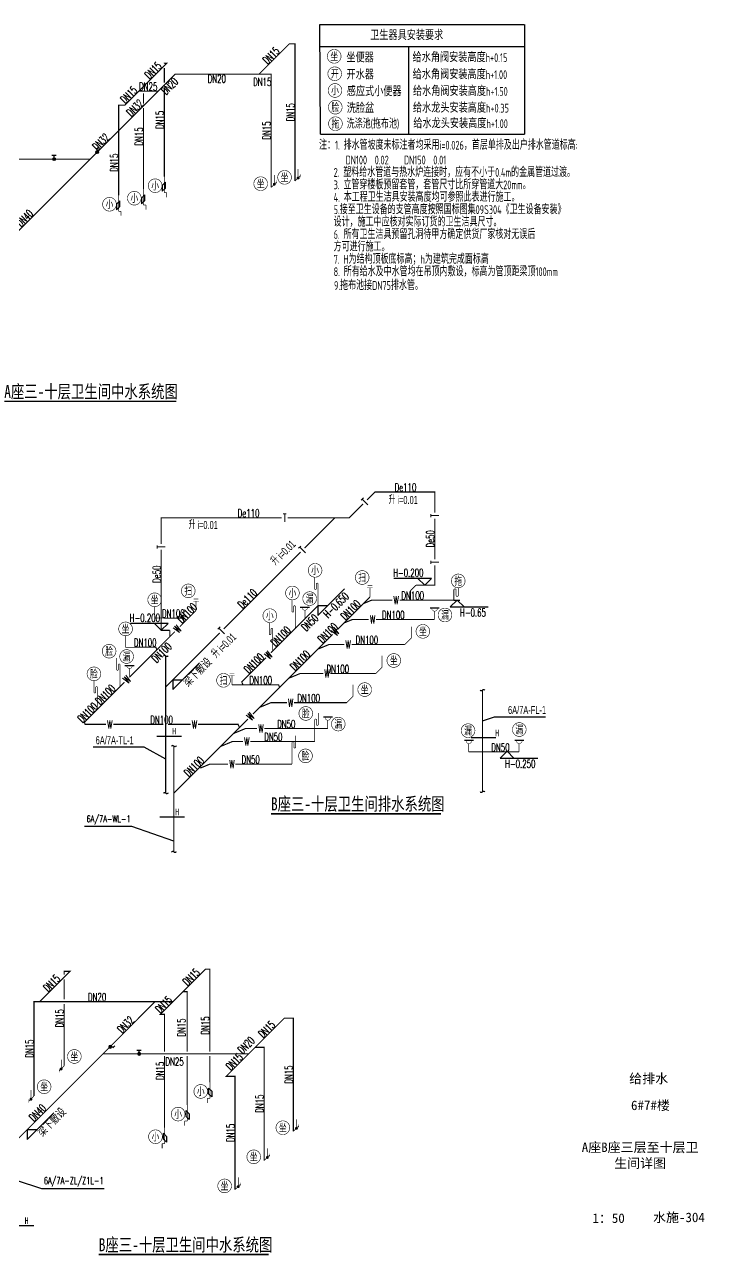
# Model space of a CAD drawing. Extents: x 31688 to 157843, y 203 to 96712.
# Drawn here: x 124845 to 139707, y 477 to 27379 of the extents above; entities that cross this region are included whole.
import ezdxf
from ezdxf.enums import TextEntityAlignment as Align

# ---------------------------------------------------------------- set-up
doc = ezdxf.new("R2010")
doc.units = 0
doc.header["$LTSCALE"] = 1000
doc.header["$MEASUREMENT"] = 0
doc.linetypes.add('109-34 轴网$0$L1$0$$AUDIT_BAD_LTYPE1', pattern=[0])
doc.linetypes.add('A-电梯2623$0$$AUDIT_BAD_LTYPE2', pattern=[0])
for name, color, linetype in [('00-图签签名_10', 10, 'Continuous'), ('A-E_栏杆', 232, 'Continuous'), ('DIM_SYMB', 3, 'Continuous'), ('DIM_中水', 3, 'Continuous'), ('DIM_通气', 3, 'Continuous'), ('EQUIP_地漏', 7, 'Continuous'), ('EQUIP_废水', 7, 'Continuous'), ('EQUIP_污水', 7, 'Continuous'), ('EQUIP_给水', 7, 'Continuous'), ('EQUIP_通气', 7, 'Continuous'), ('P-标注', 7, 'Continuous'), ('PIPE-中水', 122, 'Continuous'), ('PIPE-废水', 31, 'Continuous'), ('PIPE-污水', 2, 'Continuous'), ('PIPE-通气', 30, 'Continuous'), ('TEXT_中水', 7, 'Continuous'), ('TEXT_废水', 7, 'Continuous'), ('TEXT_污水', 7, 'Continuous'), ('TEXT_通气', 7, 'Continuous'), ('TWT_ELEV', 3, 'Continuous'), ('TWT_IDEN', 3, 'Continuous'), ('TWT_LEAD', 3, 'Continuous'), ('TWT_SYMB', 3, 'Continuous'), ('TWT_TEXT', 7, 'Continuous'), ('VALVE_中水', 7, 'Continuous')]:
    doc.layers.add(name, color=color, linetype=linetype)
doc.styles.add('_TCH_DIM', font='ros.shx', dxfattribs={"width": 0.8, "bigfont": 'jd.shx'})
doc.styles.add('_TWT_DIM_ELE', font='SIMPLEX', dxfattribs={"width": 0.8, "height": 3.5, "bigfont": 'HZTXT'})
doc.styles.add('_TWT_PIPEDN', font='SIMPLEX', dxfattribs={"width": 0.8, "height": 3.5, "bigfont": 'HZTXT'})
doc.styles.add('_TWT_PIPETEXT', font='SIMPLEX', dxfattribs={"width": 0.8, "height": 3.5, "bigfont": 'HZTXT'})
doc.styles.add('_TWT_SANITARY', font='', dxfattribs={"width": 0.8, "height": 3.5})
doc.styles.add('_TWT_SERIAL', font='COMPLEX', dxfattribs={"width": 0.8, "height": 3.5, "bigfont": 'HZTXT'})
doc.styles.add('HZ', font='txt', dxfattribs={"bigfont": 'hztxt'})
doc.styles.get("Standard").update_dxf_attribs({"font": 'STXIHEI.TTF', "width": 0.75})
doc.styles.add('TBHZ', font='ros1.shx', dxfattribs={"width": 0.9, "bigfont": 'jd.shx'})
doc.styles.add('华文细黑', font='STXIHEI.TTF', dxfattribs={"height": 10})
doc.styles.get('_TWT_SANITARY').set_extended_font_data('SimSun')

# ---------------------------------------------------------------- blocks, each defined once
blk = doc.blocks.new('$VALVE$00000499')
for p, q in [((35, 35), (98, 98)), ((48, 98), (147, 98))]:
    blk.add_line(p, q)
at = {"const_width": 49.6}
blk.add_lwpolyline([(25, 0, 1), (-25, 0, 1)], format="xyb", close=True, dxfattribs=at)
blk.add_circle((0, 0), 50)
for p in [(-50, 0), (50, 0)]:
    blk.add_point(p)
blk = doc.blocks.new('$VALVE$00000497')
for p, q in [((78, 138), (-78, 138)), ((0, 50), (0, 138))]:
    blk.add_line(p, q)
at = {"const_width": 49.6}
blk.add_lwpolyline([(25, 0, 1), (-25, 0, 1)], format="xyb", close=True, dxfattribs=at)
blk.add_circle((0, 0), 50)
blk = doc.blocks.new('$ATTACHMENT$00000127')
for points, const_width in [([(137, 136), (137, 536)], 30), ([(0, 0), (241, 241)], 30), ([(241, 306), (241, 163)], 15)]:
    blk.add_lwpolyline(points, dxfattribs=dict(const_width=const_width))
at = {"const_width": 62.5}
blk.add_lwpolyline([(169, 136, -1), (106, 136, -1)], format="xyb", close=True, dxfattribs=at)
blk = doc.blocks.new('$ATTACHMENT$00000236')
at = {"const_width": 30}
for points in [[(0, 0), (0, -698)], [(106, -698), (0, -698)], [(106, -698), (106, -898)]]:
    blk.add_lwpolyline(points, dxfattribs=at)
blk.add_lwpolyline([(-88, -638), (53, -497), (53, -247), (-88, -388)], close=True)
blk = doc.blocks.new('$ATTACHMENT$00000126')
for points, const_width in [([(0, 0), (-223, -223)], 30), ([(-133, -136), (-133, 264)], 30), ([(-223, -288), (-223, -146)], 15)]:
    blk.add_lwpolyline(points, dxfattribs=dict(const_width=const_width))
at = {"const_width": 62.5}
blk.add_lwpolyline([(-102, -136, -1), (-165, -136, -1)], format="xyb", close=True, dxfattribs=at)
blk = doc.blocks.new('$TWTSYS$00000086')
at = {"const_width": 30}
blk.add_lwpolyline([(0, 0), (0, 946, 1), (-75, 946), (-75, 746, -1), (-150, 746), (-150, 1244)], format="xyb", dxfattribs=at)
blk = doc.blocks.new('$TWTSYS$00000426')
for points, const_width in [([(-125, 407), (125, 407)], 20), ([(-100, 500), (100, 500)], 20), ([(0, 407), (0, 0)], 30)]:
    blk.add_lwpolyline(points, dxfattribs=dict(const_width=const_width))
at = {"style": 'HZ', "width": 0.7, "flags": 1}
for tag in ['UNIT', 'SPEC', 'WHAT']:
    blk.add_attdef(tag, (0, 0), '', height=0.001, dxfattribs=at)
blk = doc.blocks.new('$ATTACHMENT$00000065')
at = {"const_width": 30}
blk.add_lwpolyline([(0, 0), (-400, 0), (-400, 500)], dxfattribs=at)
blk = doc.blocks.new('$TWTSYS$00000079')
blk.add_line((-212, 500), (188, 500))
at = {"const_width": 20}
blk.add_lwpolyline([(-134, 500, 1.067664), (116, 500)], format="xyb", dxfattribs=at)
at = {"const_width": 30}
blk.add_lwpolyline([(0, 367), (0, 0)], dxfattribs=at)
at = {"style": 'HZ', "width": 0.7, "flags": 1}
for tag in ['UNIT', 'WHAT', 'SPEC']:
    blk.add_attdef(tag, (0, 0), '', height=0.001, dxfattribs=at)
blk = doc.blocks.new('$ATTACHMENT$00000055')
at = {"const_width": 30}
blk.add_lwpolyline([(0, 0), (0, 456, 0.75), (-100, 456), (-100, 202, -0.75), (-200, 202), (-200, 540)], format="xyb", dxfattribs=at)
blk = doc.blocks.new('$ATTACHMENT$00000064')
at = {"const_width": 30}
blk.add_lwpolyline([(0, 0), (283, 283), (283, 783)], dxfattribs=at)
blk = doc.blocks.new('$ATTACHMENT$00000054')
at = {"const_width": 30}
blk.add_lwpolyline([(0, 0), (0, 944, -1), (75, 944), (75, 744, 1), (150, 744), (150, 1244)], format="xyb", dxfattribs=at)
blk = doc.blocks.new('$TwtSys$00000132')
at = {"elevation": 0}
blk.add_lwpolyline([(7, -101, -0.575183), (0, 0, 0.604745), (-11, 101, 16.924828)], format="xyb", dxfattribs=at)

msp = doc.modelspace()

# ---------------------------------------------------------------- hatches: boundary and pattern name
at = {"layer": 'PIPE-中水', "linetype": 'Continuous'}
for points in [[(130632.5, 26958.6), (130623.7, 26967.4), (130627.3, 26971.1)], [(130632.5, 26958.6), (130632.5, 26971.1), (130627.3, 26971.1)], [(130757, 26958.6), (130769.5, 26958.6), (130769.5, 26971.1)], [(130757, 26958.6), (130757, 26971.1), (130769.5, 26971.1)], [(127898.6, 26531.5), (127886.1, 26531.5), (127886.1, 26544)], [(127898.6, 26531.5), (127898.6, 26544), (127886.1, 26544)], [(127949, 26531.5), (127949, 26544), (127979.2, 26544)], [(127949, 26531.5), (127957.8, 26522.7), (127979.2, 26544)], [(128137.3, 26296.9), (128128.4, 26305.7), (128132.1, 26309.4)], [(128137.3, 26296.9), (128137.3, 26309.4), (128132.1, 26309.4)], [(130234.4, 26296.9), (130234.4, 26309.4), (130246.9, 26309.4)], [(130234.4, 26296.9), (130246.9, 26296.9), (130246.9, 26309.4)], [(127443.4, 26076.2), (127430.9, 26076.2), (127430.9, 26088.7)], [(127443.4, 26076.2), (127443.4, 26088.7), (127430.9, 26088.7)], [(126900.1, 25617.9), (126900.1, 25630.4), (126887.6, 25630.4)], [(126900.1, 25617.9), (126887.6, 25617.9), (126887.6, 25630.4)], [(127035.4, 25617.9), (127044.2, 25609.1), (127040.6, 25605.4)], [(127035.4, 25617.9), (127035.4, 25605.4), (127040.6, 25605.4)], [(128803.9, 6734.6), (128795, 6743.4), (128798.7, 6747.1)], [(128803.9, 6734.6), (128803.9, 6747.1), (128798.7, 6747.1)], [(128895.2, 6734.6), (128895.2, 6747.1), (128907.7, 6747.1)], [(128895.2, 6734.6), (128907.7, 6734.6), (128907.7, 6747.1)], [(125711.1, 6684.8), (125711.1, 6697.3), (125698.6, 6697.3)], [(125711.1, 6684.8), (125698.6, 6684.8), (125698.6, 6697.3)], [(125835.7, 6684.8), (125835.7, 6697.3), (125865.8, 6697.3)], [(125835.7, 6684.8), (125844.5, 6676), (125865.8, 6697.3)], [(128400.2, 6239.6), (128400.2, 6252.1), (128412.7, 6252.1)], [(128400.2, 6239.6), (128412.7, 6239.6), (128412.7, 6252.1)], [(125049.5, 6023.2), (125049.5, 6035.7), (125037, 6035.7)], [(125049.5, 6023.2), (125037, 6023.2), (125037, 6035.7)], [(127813.9, 5744.7), (127805.1, 5753.5), (127783.8, 5732.2)], [(127813.9, 5744.7), (127813.9, 5732.2), (127783.8, 5732.2)], [(127905.3, 5744.7), (127905.3, 5757.2), (127917.8, 5757.2)], [(127905.3, 5744.7), (127917.8, 5744.7), (127917.8, 5757.2)], [(130523.5, 5661.9), (130514.7, 5670.8), (130518.3, 5674.4)], [(130523.5, 5661.9), (130523.5, 5674.4), (130518.3, 5674.4)], [(130718.8, 5661.9), (130718.8, 5674.4), (130731.3, 5674.4)], [(130718.8, 5661.9), (130731.3, 5661.9), (130731.3, 5674.4)], [(130082.4, 5025.5), (130082.4, 5038), (130094.9, 5038)], [(130082.4, 5025.5), (130094.9, 5025.5), (130094.9, 5038)], [(129250.7, 4389.1), (129241.9, 4398), (129220.5, 4376.6)], [(129250.7, 4389.1), (129250.7, 4376.6), (129220.5, 4376.6)], [(129446, 4389.1), (129446, 4401.6), (129458.5, 4401.6)], [(129446, 4389.1), (129458.5, 4389.1), (129458.5, 4401.6)]]:
    msp.add_hatch(color=256, dxfattribs=at).paths.add_polyline_path(points)
at = {"layer": 'PIPE-污水', "linetype": 'Continuous'}
for points in [[(132434, 14799.2), (132429.2, 14810.7), (132431.5, 14811.7)], [(132434, 14799.2), (132434, 14811.7), (132431.5, 14811.7)], [(128306.5, 14406.7), (128306.5, 14419.2), (128314.8, 14419.2)], [(128306.5, 14406.7), (128318, 14411.5), (128314.8, 14419.2)], [(132009.7, 14374.9), (132004.9, 14386.4), (132007.2, 14387.4)], [(132009.7, 14374.9), (132009.7, 14387.4), (132007.2, 14387.4)], [(127712.8, 13770.6), (127712.8, 13783.1), (127721.1, 13783.1)], [(127712.8, 13770.6), (127724.3, 13775.3), (127721.1, 13783.1)], [(131503.2, 13830.4), (131498.4, 13842), (131500.7, 13842.9)], [(131503.2, 13830.4), (131503.2, 13842.9), (131500.7, 13842.9)], [(130866.8, 13194), (130862, 13205.6), (130864.3, 13206.5)], [(130866.8, 13194), (130866.8, 13206.5), (130864.3, 13206.5)], [(129592.3, 13012.1), (129583.4, 13020.9), (129577.5, 13015)], [(129592.3, 13012.1), (129580.7, 13007.3), (129577.5, 13015)], [(130397.9, 12946.7), (130409.5, 12951.5), (130406.3, 12959.2)], [(130397.9, 12946.7), (130397.9, 12959.2), (130406.3, 12959.2)], [(130230.4, 12557.6), (130225.6, 12569.2), (130227.9, 12570.1)], [(130230.4, 12557.6), (130230.4, 12570.1), (130227.9, 12570.1)], [(126150, 12130.3), (126141.2, 12139.2), (126135.3, 12133.2)], [(126150, 12130.3), (126138.5, 12125.5), (126135.3, 12133.2)], [(126169.6, 12083), (126158.1, 12078.2), (126161.3, 12070.5)], [(126169.6, 12083), (126169.6, 12070.5), (126161.3, 12070.5)], [(129513.1, 12083), (129513.1, 12095.5), (129521.5, 12095.5)], [(129513.1, 12083), (129524.7, 12087.8), (129521.5, 12095.5)], [(129671.7, 11991.5), (129666.9, 12003.1), (129669.2, 12004)], [(129671.7, 11991.5), (129671.7, 12004), (129669.2, 12004)], [(129388.9, 11708.7), (129384.1, 11720.2), (129386.4, 11721.2)], [(129388.9, 11708.7), (129388.9, 11721.2), (129386.4, 11721.2)], [(128893.8, 11214), (128889, 11225.6), (128891.3, 11226.5)], [(128893.8, 11214), (128893.8, 11226.5), (128891.3, 11226.5)]]:
    msp.add_hatch(color=256, dxfattribs=at).paths.add_polyline_path(points)
at = {"layer": 'PIPE-通气', "linetype": 'Continuous'}
for points in [[(132507.2, 17164.4), (132498.4, 17173.3), (132502, 17176.9)], [(132507.2, 17164.4), (132507.2, 17176.9), (132502, 17176.9)], [(133814.8, 17164.4), (133827.3, 17164.4), (133827.3, 17176.9)], [(133814.8, 17164.4), (133814.8, 17176.9), (133827.3, 17176.9)], [(127832.3, 16600.2), (127819.8, 16600.2), (127819.8, 16612.7)], [(127832.3, 16600.2), (127832.3, 16612.7), (127819.8, 16612.7)], [(131943, 16600.2), (131943, 16587.7), (131948.2, 16587.7)], [(131943, 16600.2), (131951.8, 16591.4), (131948.2, 16587.7)], [(133814.8, 15124.7), (133827.3, 15124.7), (133827.3, 15112.2)], [(127832.3, 14139.2), (127819.8, 14139.2), (127819.8, 14126.7)]]:
    msp.add_hatch(color=256, dxfattribs=at).paths.add_polyline_path(points)
at = {"layer": 'PIPE-通气'}
for points in [[(133814.8, 15124.7), (133814.8, 15112.2), (133827.3, 15112.2)], [(127832.3, 14139.2), (127832.3, 14126.7), (127819.8, 14126.7)]]:
    msp.add_hatch(color=256, dxfattribs=at).paths.add_polyline_path(points)

# ---------------------------------------------------------------- linework, layer by layer
at = {"layer": 'A-E_栏杆', "linetype": '109-34 轴网$0$L1$0$$AUDIT_BAD_LTYPE1'}
for p, q in [((134229.2, 14799.2), (134360, 14799.2)), ((127736.4, 11826.9), (128123, 11826.9)), ((128123, 11826.9), (128274.7, 11826.9)), ((134763.3, 11788.8), (134611.7, 11788.8)), ((135149.9, 11788.8), (134763.3, 11788.8)), ((127799.1, 10063.1), (128185.7, 10063.1)), ((128185.7, 10063.1), (128337.4, 10063.1)), ((124509.9, 1129.1), (124896.5, 1129.1)), ((124896.5, 1129.1), (125048.2, 1129.1))]:
    msp.add_line(p, q, dxfattribs=at)
at = {"layer": 'DIM_SYMB', "linetype": '109-34 轴网$0$L1$0$$AUDIT_BAD_LTYPE1', "const_width": 35}
for points in [[(124399.8, 19144.3), (128160.8, 19144.3)], [(130231.8, 10130.3), (133945.3, 10130.3)], [(126466.4, 494.2), (130179.9, 494.2)]]:
    msp.add_lwpolyline(points, dxfattribs=at)
at = {"layer": 'DIM_中水'}
for p, q in [((124658.9, 2119.2), (125216.3, 1940)), ((125216.3, 1940), (126581.3, 1940))]:
    msp.add_line(p, q, dxfattribs=at)
at = {"layer": 'DIM_通气'}
for p, q in [((127188.4, 9849.9), (126154, 9849.9)), ((128107.5, 9534.2), (127188.4, 9849.9))]:
    msp.add_line(p, q, dxfattribs=at)
at = {"layer": 'P-标注'}
for p, q in [((131311.1, 24982.1), (131302.7, 27379)), ((131302.7, 27379), (135769, 27379)), ((135777.5, 27379), (135777.5, 24982.1)), ((131302.7, 26903.7), (135769, 26903.7)), ((133243.4, 24982.1), (133243.4, 26903.7)), ((131311.1, 24982.1), (135777.5, 24982.1))]:
    msp.add_line(p, q, dxfattribs=at)
at = {"layer": 'PIPE-中水', "linetype": 'Continuous', "ltscale": 0.5, "const_width": 25}
for points in [[(129970.9, 26296.9), (130632.5, 26958.6)], [(130632.5, 26958.6), (130757, 26958.6)], [(130757, 23958.6), (130757, 26958.6)], [(127493.7, 26076.2), (127949, 26531.5)], [(127898.6, 26531.1), (127898.6, 26531.5)], [(127949, 26531.5), (127898.6, 26531.5)], [(127898.6, 26108.3), (127898.6, 26431.1)], [(127764.9, 25924.5), (128137.3, 26296.9)], [(129970.9, 26296.9), (128137.3, 26296.9)], [(130234.4, 26296.9), (129970.9, 26296.9)], [(130234.4, 23820.7), (130234.4, 26296.9)], [(126900.1, 25059.8), (127764.9, 25924.5)], [(127342, 25924.5), (127035.4, 25617.9)], [(127342, 25924.5), (127493.7, 26076.2)], [(127764.9, 25924.5), (127342, 25924.5)], [(127443.4, 26075.9), (127443.4, 26076.2)], [(127493.7, 26076.2), (127443.4, 26076.2)], [(127443.4, 25974.5), (127443.4, 25975.9)], [(127443.4, 25653), (127443.4, 25874.5)], [(127898.6, 24055.3), (127898.6, 26008.3)], [(127035.4, 25617.9), (126900.1, 25617.9)], [(126900.1, 25617.9), (126900.1, 25059.8)], [(127443.4, 23782.9), (127443.4, 25553)], [(126452.9, 24612.5), (126900.1, 25059.8)], [(126900.1, 25059.8), (126900.1, 23650.1)], [(126277.3, 24436.9), (126410.4, 24570.1)], [(123037, 24436.9), (126277.3, 24436.9)], [(123567.9, 21727.5), (126277.3, 24436.9)], [(128803.9, 6734.6), (128308.9, 6239.6)], [(128803.9, 6734.6), (128895.2, 6734.6)], [(128895.2, 4933.1), (128895.2, 6734.6)], [(125174, 6023.2), (125835.7, 6684.8)], [(125835.7, 6684.8), (125711.1, 6684.8)], [(125711.1, 6610.3), (125711.1, 6684.8)], [(125711.1, 6073.2), (125711.1, 6510.3)], [(128308.9, 6239.6), (128092.4, 6023.2)], [(128308.9, 6239.6), (128400.2, 6239.6)], [(128400.2, 4933.1), (128400.2, 6239.6)], [(125174, 6023.2), (125049.5, 6023.2)], [(125049.5, 3958.5), (125049.5, 6023.2)], [(127699.3, 6023.2), (125174, 6023.2)], [(125711.1, 4620.2), (125711.1, 5973.2)], [(126734.9, 5058.7), (127699.3, 6023.2)], [(128092.4, 6023.2), (127699.3, 6023.2)], [(128092.4, 6023.2), (127813.9, 5744.7)], [(127813.9, 5744.7), (127905.3, 5744.7)], [(127905.3, 4933.1), (127905.3, 5744.7)], [(129887.1, 5025.5), (130523.5, 5661.9)], [(130523.5, 5661.9), (130718.8, 5661.9)], [(130718.8, 3185.7), (130718.8, 5661.9)], [(123849.9, 2173.8), (126559.3, 4883.1)], [(126559.3, 4883.1), (126692.5, 5016.3)], [(129744.7, 4883.1), (126559.3, 4883.1)], [(127905.3, 3268.5), (127905.3, 4833.1)], [(128400.2, 3763.5), (128400.2, 4833.1)], [(128895.2, 4258.4), (128895.2, 4833.1)], [(129250.7, 4389.1), (129744.7, 4883.1)], [(129744.7, 4883.1), (129887.1, 5025.5)], [(129887.1, 5025.5), (130082.4, 5025.5)], [(130082.4, 2549.3), (130082.4, 5025.5)], [(129250.7, 4389.1), (129446, 4389.1)], [(129446, 1913), (129446, 4389.1)]]:
    msp.add_lwpolyline(points, dxfattribs=at)
at = {"layer": 'PIPE-废水', "linetype": 'Continuous', "ltscale": 0.5, "const_width": 25}
for points in [[(134854.9, 11481.6), (134854.9, 12833.9)], [(134854.9, 11481.6), (134554.9, 11481.6)], [(135655.2, 11481.6), (134854.9, 11481.6)], [(134854.9, 10611.7), (134854.9, 11481.6)]]:
    msp.add_lwpolyline(points, dxfattribs=at)
at = {"layer": 'PIPE-污水', "linetype": 'Continuous', "ltscale": 0.5, "const_width": 25}
for points in [[(132254.7, 14724.9), (132395.4, 14865.6)], [(132434, 14799.2), (132254.7, 14724.9)], [(132886, 14799.2), (132434, 14799.2)], [(134229.2, 14799.2), (133042.6, 14799.2)], [(128341.6, 14321.9), (128592.6, 14572.9)], [(131259.1, 14678.9), (130976.3, 14396.1)], [(131830.4, 14300.6), (132254.7, 14724.9)], [(127888.3, 14406.7), (128306.5, 14406.7)], [(128239.2, 14219.5), (128341.6, 14321.9)], [(128306.5, 14406.7), (128341.6, 14321.9)], [(130976.3, 14396.1), (130764.1, 14184)], [(131690.3, 14160.5), (131830.4, 14300.6)], [(132009.7, 14374.9), (131830.4, 14300.6)], [(132369.9, 14374.9), (132009.7, 14374.9)], [(133805, 14374.9), (132526.6, 14374.9)], [(127143.3, 13123.6), (128128.4, 14108.7)], [(130764.1, 14184), (130269.2, 13689)], [(131259.1, 13729.3), (131579.6, 14049.8)], [(127252.2, 13770.6), (127712.8, 13770.6)], [(127712.8, 13770.6), (127735.5, 13715.7)], [(130622.7, 13092.9), (131259.1, 13729.3)], [(131503.2, 13830.4), (131259.1, 13729.3)], [(131836.4, 13830.4), (131503.2, 13830.4)], [(133155.6, 13830.4), (131993.1, 13830.4)], [(130118.9, 13538.7), (129592.3, 13012.1)], [(130269.2, 13689), (130229.7, 13649.5)], [(130866.8, 13194), (130622.7, 13092.9)], [(131374.4, 13194), (130866.8, 13194)], [(132519.2, 13194), (131531.1, 13194)], [(126435.9, 12416.2), (126931.2, 12911.5)], [(126931.2, 12911.5), (127025.6, 13005.9)], [(127136.3, 13116.6), (127143.3, 13123.6)], [(129376.9, 12946.7), (129619.3, 12946.7)], [(129592.3, 13012.1), (129619.3, 12946.7)], [(129619.3, 12946.7), (130397.9, 12946.7)], [(130397.9, 12946.7), (130421, 12891.1)], [(130421, 12891.1), (130622.7, 13092.9)], [(129986.3, 12456.5), (130421, 12891.1)], [(126150, 12130.3), (126435.9, 12416.2)], [(129838, 12308.2), (129986.3, 12456.5)], [(130230.4, 12557.6), (129986.3, 12456.5)], [(130580.2, 12557.6), (130230.4, 12557.6)], [(131882.8, 12557.6), (130736.8, 12557.6)], [(126150, 12130.3), (126169.6, 12083)], [(129542.3, 12012.5), (129727.3, 12197.4)], [(126169.6, 12083), (126625.6, 12083)], [(126782.2, 12083), (127879.7, 12083)], [(127979.7, 12083), (128476.3, 12083)], [(128633, 12083), (129513.1, 12083)], [(129132.2, 11602.4), (129415, 11885.2)], [(129415, 11885.2), (129542.3, 12012.5)], [(129671.7, 11991.5), (129415, 11885.2)], [(129513.1, 12083), (129542.3, 12012.5)], [(129928.5, 11991.5), (129671.7, 11991.5)], [(131472.1, 11991.5), (130085.2, 11991.5)], [(128107.5, 10577.7), (129132.2, 11602.4)], [(129388.9, 11708.7), (129132.2, 11602.4)], [(129620.5, 11708.7), (129388.9, 11708.7)], [(131189.3, 11708.7), (129777.2, 11708.7)], [(128893.8, 11214), (128684, 11127.1)], [(129295.1, 11214), (128893.8, 11214)], [(130694.2, 11214), (129451.7, 11214)]]:
    msp.add_lwpolyline(points, dxfattribs=at)
at = {"layer": 'PIPE-污水', "ltscale": 0.5, "const_width": 25}
for points in [[(128107.5, 10577.7), (128107.5, 11607.5)], [(128107.5, 9294), (128107.5, 10577.7)]]:
    msp.add_lwpolyline(points, dxfattribs=at)
at = {"layer": 'PIPE-通气', "linetype": 'Continuous', "ltscale": 0.5}
for points, const_width in [([(132507.2, 17164.4), (132332.5, 16989.8)], 25), ([(133814.8, 17164.4), (132507.2, 17164.4)], 25), ([(133814.8, 16707.5), (133814.8, 17164.4)], 25), ([(132244.4, 16901.6), (131943, 16600.2)], 25), ([(127832.3, 16024.2), (127832.3, 16600.2)], 25), ([(130468, 16600.2), (127832.3, 16600.2)], 25), ([(131628.2, 16600.2), (130592.6, 16600.2)], 25), ([(130965.6, 15937.7), (131628.2, 16600.2)], 25), ([(131943, 16600.2), (131628.2, 16600.2)], 25), ([(133814.8, 15688.1), (133814.8, 16582.9)], 25), ([(127832.3, 14139.2), (127832.3, 15899.5)], 25), ([(129198.8, 14170.9), (130877.5, 15849.5)], 25), ([(133814.8, 15124.7), (133814.8, 15563.4)], 25), ([(133282.5, 15006), (133401.1, 15124.7)], 17.5), ([(127929.7, 12901.7), (129110.7, 14082.7)], 25)]:
    msp.add_lwpolyline(points, dxfattribs=dict(at, const_width=const_width))
at = {"layer": 'PIPE-通气', "ltscale": 0.5, "const_width": 25}
for points in [[(133401.1, 15124.7), (133814.8, 15124.7)], [(133282.5, 15006), (133282.5, 14799.2)], [(127832.3, 14139.2), (128017.8, 14139.2)], [(128021.4, 14139.2), (128021.4, 13998.4)]]:
    msp.add_lwpolyline(points, dxfattribs=at)
at = {"layer": 'PIPE-通气', "color": 30, "ltscale": 0.5, "const_width": 25}
for points in [[(127929.7, 12901.7), (127929.7, 13577.7)], [(127929.7, 10577.7), (127929.7, 12901.7)]]:
    msp.add_lwpolyline(points, dxfattribs=at)
at = {"layer": 'TWT_ELEV', "linetype": '109-34 轴网$0$L1$0$$AUDIT_BAD_LTYPE1'}
for p, q in [((133742.7, 15274.7), (132918.1, 15274.7)), ((133592.7, 15124.7), (133442.7, 15274.7)), ((133592.7, 15124.7), (133742.7, 15274.7)), ((131259.1, 14466.8), (131842.2, 15049.9)), ((134302, 14799.2), (134152, 14649.2)), ((134302, 14799.2), (134452, 14649.2)), ((131259.1, 14678.9), (131259.1, 14466.8)), ((131259.1, 14678.9), (131471.2, 14678.9)), ((134152, 14649.2), (134976.7, 14649.2)), ((127982.3, 14289.2), (127157.7, 14289.2)), ((127832.3, 14139.2), (127682.3, 14289.2)), ((127832.3, 14139.2), (127982.3, 14289.2)), ((128086.3, 12847), (128669.4, 13430.1)), ((128086.3, 13059.1), (128086.3, 12847)), ((128086.3, 13059.1), (128298.4, 13059.1)), ((135394.6, 11494.5), (135244.6, 11344.5)), ((135244.6, 11344.5), (136069.3, 11344.5)), ((135394.6, 11494.5), (135544.6, 11344.5)), ((124901.2, 3012.9), (125484.3, 3596)), ((124901.2, 3225), (124901.2, 3012.9)), ((124901.2, 3225), (125113.3, 3225))]:
    msp.add_line(p, q, dxfattribs=at)
at = {"layer": 'TWT_IDEN', "color": 30, "linetype": 'A-电梯2623$0$$AUDIT_BAD_LTYPE2', "const_width": 12.5}
for points in [[(131764.2, 26685.6, 1), (131464.2, 26685.6, 1)], [(131774.9, 26305.6, 1), (131474.9, 26305.6, 1)], [(131781.2, 25939.8, 1), (131481.2, 25939.8, 1)], [(131787.5, 25574, 1), (131487.5, 25574, 1)], [(131790.3, 25213.8, 1), (131490.3, 25213.8, 1)]]:
    msp.add_lwpolyline(points, format="xyb", close=True, dxfattribs=at)
at = {"layer": 'TWT_IDEN', "linetype": '109-34 轴网$0$L1$0$$AUDIT_BAD_LTYPE1', "const_width": 12.5}
for points in [[(127849.1, 23857.2, 1), (127549.1, 23857.2, 1)], [(130156.4, 23902.6, 1), (129856.4, 23902.6, 1)], [(130679, 24040.5, 1), (130379, 24040.5, 1)], [(127393.8, 23584.8, 1), (127093.8, 23584.8, 1)], [(126850.6, 23452, 1), (126550.6, 23452, 1)], [(131345.4, 15450.4, 1), (131045.4, 15450.4, 1)], [(132375.8, 15293.8, 1), (132075.8, 15293.8, 1)], [(134475.3, 15219, 1), (134175.3, 15219, 1)], [(128573, 15001.1, 1), (128273, 15001.1, 1)], [(130850.4, 14955.4, 1), (130550.4, 14955.4, 1)], [(127838.3, 14806.7, 1), (127538.3, 14806.7, 1)], [(131226.9, 14832.8, 1), (130926.9, 14832.8, 1)], [(130355.4, 14460.4, 1), (130055.4, 14460.4, 1)], [(134185.5, 14473.9, 1), (133885.5, 14473.9, 1)], [(127202.2, 14170.6, 1), (126902.2, 14170.6, 1)], [(133703, 14116.6, 1), (133403, 14116.6, 1)], [(126842, 13683.3, 1), (126542, 13683.3, 1)], [(127224.9, 13566.6, 1), (126924.9, 13566.6, 1)], [(133066.6, 13480.2, 1), (132766.6, 13480.2, 1)], [(126510.9, 13188.1, 1), (126210.9, 13188.1, 1)], [(129344.1, 13046.2, 1), (129044.1, 13046.2, 1)], [(132430.2, 12843.8, 1), (132130.2, 12843.8, 1)], [(131142.1, 12322.2, 1), (130842.1, 12322.2, 1)], [(131852.6, 12090.5, 1), (131552.6, 12090.5, 1)], [(135810.5, 11970.9, 1), (135510.5, 11970.9, 1)], [(134689.9, 11946.7, 1), (134389.9, 11946.7, 1)], [(131135.9, 11394.8, 1), (130835.9, 11394.8, 1)], [(126082.7, 4824.7, 1), (125782.7, 4824.7, 1)], [(125421.1, 4163.1, 1), (125121.1, 4163.1, 1)], [(128845.7, 4060.3, 1), (128545.7, 4060.3, 1)], [(128350.7, 3565.3, 1), (128050.7, 3565.3, 1)], [(130640.7, 3267.7, 1), (130340.7, 3267.7, 1)], [(127855.7, 3070.4, 1), (127555.7, 3070.4, 1)], [(130004.3, 2631.3, 1), (129704.3, 2631.3, 1)], [(129367.9, 1994.9, 1), (129067.9, 1994.9, 1)]]:
    msp.add_lwpolyline(points, format="xyb", close=True, dxfattribs=at)
at = {"layer": 'TWT_LEAD', "linetype": '109-34 轴网$0$L1$0$$AUDIT_BAD_LTYPE1'}
for p, q in [((134854.9, 12157.7), (135119.2, 12251.3)), ((135119.2, 12251.3), (136234.6, 12251.3)), ((127461.4, 11589), (126345.9, 11589)), ((127929.7, 11321.1), (127461.4, 11589))]:
    msp.add_line(p, q, dxfattribs=at)
at = {"layer": 'TWT_SYMB', "linetype": '109-34 轴网$0$L1$0$$AUDIT_BAD_LTYPE1'}
for points in [[(133591.1, 16865.9, 0, 0, 0), (132745.7, 16865.9, 40, 0, 0), (132595.7, 16865.9, 0, 0, 0)], [(128394.7, 16318.9, 0, 0, 0), (129047, 16318.9, 0, 0, 0), (128310.6, 16318.9, 0, 0, 0), (129107.4, 16318.9, 40, 0, 0), (129257.4, 16318.9, 0, 0, 0)], [(130794.8, 15960.3, 0, 0, 0), (130333.6, 15499.1, 0, 0, 0), (130854.4, 16019.8, 0, 0, 0), (130290.9, 15456.4, 40, 0, 0), (130184.8, 15350.3, 0, 0, 0)], [(129498.4, 13933.6, 0, 0, 0), (129037.2, 13472.4, 0, 0, 0), (129557.9, 13993.1, 0, 0, 0), (128994.4, 13429.6, 40, 0, 0), (128888.4, 13323.6, 0, 0, 0)]]:
    msp.add_lwpolyline(points, format="xyseb", dxfattribs=at)

# ---------------------------------------------------------------- block references
at = {"layer": 'EQUIP_地漏', "linetype": '109-34 轴网$0$L1$0$$AUDIT_BAD_LTYPE1', "xscale": 0.5, "yscale": 0.5, "zscale": 0.5}
for p in [(130976.3, 14396.1), (127143.3, 13123.6)]:
    msp.add_blockref('$TWTSYS$00000079', p, dxfattribs=at)
at = {"layer": 'EQUIP_地漏', "linetype": '109-34 轴网$0$L1$0$$AUDIT_BAD_LTYPE1', "xscale": 0.5, "yscale": -0.5, "zscale": 0.5, "rotation": 180}
for p in [(133805, 14374.9), (131472.1, 11991.5)]:
    msp.add_blockref('$TWTSYS$00000079', p, dxfattribs=at)
at = {"layer": 'EQUIP_地漏', "xscale": 0.5, "yscale": -0.5, "zscale": 0.5, "rotation": 180}
for p in [(134554.9, 11481.6), (135655.2, 11481.6)]:
    msp.add_blockref('$TWTSYS$00000079', p, dxfattribs=at)
at = {"layer": 'EQUIP_废水', "linetype": '109-34 轴网$0$L1$0$$AUDIT_BAD_LTYPE1', "xscale": 0.5, "yscale": -0.5, "zscale": 0.5, "rotation": 90}
for p in [(134854.9, 12833.9), (134854.9, 10611.7)]:
    msp.add_blockref('$TwtSys$00000132', p, dxfattribs=at)
at = {"layer": 'EQUIP_污水', "linetype": '109-34 轴网$0$L1$0$$AUDIT_BAD_LTYPE1', "xscale": 0.5, "yscale": 0.5, "zscale": 0.5}
for name, p in [('$TWTSYS$00000086', (131259.1, 14678.9)), ('$TWTSYS$00000426', (132395.4, 14865.6)), ('$TWTSYS$00000426', (128592.6, 14572.9)), ('$TWTSYS$00000086', (130764.1, 14184)), ('$ATTACHMENT$00000065', (127888.3, 14406.7)), ('$TWTSYS$00000086', (130269.2, 13689)), ('$ATTACHMENT$00000065', (127252.2, 13770.6)), ('$ATTACHMENT$00000064', (133155.6, 13830.4)), ('$TWTSYS$00000086', (126931.2, 12911.5)), ('$TWTSYS$00000086', (126931.2, 12911.5)), ('$ATTACHMENT$00000064', (132519.2, 13194)), ('$TWTSYS$00000426', (129376.9, 12946.7)), ('$TWTSYS$00000086', (126435.9, 12416.2)), ('$TWTSYS$00000086', (126435.9, 12416.2)), ('$ATTACHMENT$00000064', (131882.8, 12557.6)), ('$ATTACHMENT$00000054', (131189.3, 11708.7)), ('$ATTACHMENT$00000054', (130694.2, 11214))]:
    msp.add_blockref(name, p, dxfattribs=at)
at = {"layer": 'EQUIP_污水', "linetype": '109-34 轴网$0$L1$0$$AUDIT_BAD_LTYPE1', "xscale": 0.5, "zscale": 0.5}
for name, p, yscale, rotation in [('$ATTACHMENT$00000055', (134229.2, 14799.2), -0.5, 180), ('$TwtSys$00000132', (128107.5, 11607.5), 0.5, 90), ('$TwtSys$00000132', (128107.5, 9294), 0.5, 90)]:
    msp.add_blockref(name, p, dxfattribs=dict(at, yscale=yscale, rotation=rotation))
at = {"layer": 'EQUIP_给水', "linetype": '109-34 轴网$0$L1$0$$AUDIT_BAD_LTYPE1', "xscale": 0.5, "yscale": 0.5, "zscale": 0.5}
for name, p in [('$ATTACHMENT$00000127', (130757, 23958.6)), ('$ATTACHMENT$00000236', (127898.6, 24055.3)), ('$ATTACHMENT$00000127', (130234.4, 23820.7)), ('$ATTACHMENT$00000236', (127443.4, 23782.9)), ('$ATTACHMENT$00000236', (126900.1, 23650.1)), ('$ATTACHMENT$00000126', (125711.1, 4620.2)), ('$ATTACHMENT$00000126', (125049.5, 3958.5)), ('$ATTACHMENT$00000127', (130718.8, 3185.7)), ('$ATTACHMENT$00000127', (130082.4, 2549.3)), ('$ATTACHMENT$00000127', (129446, 1913))]:
    msp.add_blockref(name, p, dxfattribs=at)
at = {"layer": 'EQUIP_给水', "linetype": '109-34 轴网$0$L1$0$$AUDIT_BAD_LTYPE1', "xscale": 0.5, "yscale": -0.5, "zscale": 0.5, "rotation": 180}
for p in [(128895.2, 4258.4), (128400.2, 3763.5), (127905.3, 3268.5)]:
    msp.add_blockref('$ATTACHMENT$00000236', p, dxfattribs=at)
at = {"layer": 'EQUIP_通气', "linetype": '109-34 轴网$0$L1$0$$AUDIT_BAD_LTYPE1', "xscale": 0.5, "yscale": 0.5, "zscale": 0.5, "rotation": 90}
for p in [(127929.7, 13577.7), (127929.7, 10577.7)]:
    msp.add_blockref('$TwtSys$00000132', p, dxfattribs=at)
at = {"layer": 'VALVE_中水', "linetype": '109-34 轴网$0$L1$0$$AUDIT_BAD_LTYPE1', "xscale": 0.6, "yscale": 0.6, "zscale": 0.6}
msp.add_blockref('$VALVE$00000497', (125489.5, 24436.9), dxfattribs=at)
at = {"layer": 'VALVE_中水', "linetype": '109-34 轴网$0$L1$0$$AUDIT_BAD_LTYPE1', "xscale": 0.6, "zscale": 0.6}
for name, p, yscale, rotation in [('$VALVE$00000499', (126431.7, 24591.3), 0.6, 45), ('$VALVE$00000499', (126713.7, 5037.5), -0.6, 45.00000000000032), ('$VALVE$00000497', (127347.1, 4883.1), -0.6, 180)]:
    msp.add_blockref(name, p, dxfattribs=dict(at, yscale=yscale, rotation=rotation))

# ---------------------------------------------------------------- texts
at = {"layer": '00-图签签名_10', "char_height": 208, "attachment_point": 5, "style": '华文细黑'}
for s, insert, width in [('给排水', (138488.8, 4330.3), 81280.323), ('6#7#楼', (138527.8, 3745.8), 81280.323), ('A座B座三层至十层卫生间详图', (138302.1, 2654.7), 2722.882), ('1：50', (137612.2, 1288), 81280.323), ('水施-304', (139151, 1296.6), 81280.323)]:
    msp.add_mtext(s, dxfattribs=dict(at, insert=insert, width=width))
at = {"layer": 'DIM_SYMB', "color": 7, "linetype": '109-34 轴网$0$L1$0$$AUDIT_BAD_LTYPE1', "width": 0.75}
for s, p in [('A座三-十层卫生间中水系统图', (124399.8, 19217.2)), ('B座三-十层卫生间排水系统图', (130231.8, 10203.2)), ('B座三-十层卫生间中水系统图', (126466.4, 567.2))]:
    msp.add_text(s, height=285.426, dxfattribs=at).set_placement(p)
at = {"layer": 'DIM_中水', "color": 7, "style": '_TWT_SERIAL', "width": 0.64}
msp.add_text('6A/7A-ZL/Z1L-1', height=150, dxfattribs=at).set_placement((125265.4, 2033.6))
at = {"layer": 'DIM_通气', "color": 7, "style": '_TWT_SERIAL', "width": 0.64}
msp.add_text('6A/7A-WL-1', height=150, dxfattribs=at).set_placement((126199, 9943.5))
at = {"layer": 'P-标注', "style": 'TBHZ'}
for s, width, p in [('卫生器具安装要求', 0.8, (132400.1, 27043.5)), ('坐便器', 0.8, (131880.1, 26555.8)), ('给水角阀安装高度h+0.15', 0.8, (133327.2, 26561.1)), ('开水器', 0.8, (131882.3, 26182.9)), ('给水角阀安装高度h+1.00', 0.8, (133329.4, 26188.2)), ('感应式小便器', 0.8, (131888.6, 25817.1)), ('给水角阀安装高度h+1.50', 0.8, (133335.7, 25822.4)), ('洗脸盆', 0.8, (131888.6, 25451.3)), ('给水龙头安装高度h+0.35', 0.8, (133335.7, 25456.6)), ('洗涤池(拖布池)', 0.7, (131888.6, 25110.6)), ('给水龙头安装高度h+1.00', 0.8, (133343.8, 25117.6)), ('注：1. 排水管坡度未标注者均采用i=0.026，首层单排及出户排水管道标高:', 0.7, (131282.3, 24647.4)), ('DN100  0.02    DN150  0.01', 0.7, (131863.1, 24322.9)), ('2. 塑料给水管道与热水炉连接时，应有不小于0.4m的金属管道过渡。', 0.7, (131601.2, 24051.7)), ('3. 立管穿楼板预留套管，套管尺寸比所穿管道大20mm。', 0.7, (131601.2, 23780.4)), ('4. 本工程卫生洁具安装高度均可参照此表进行施工。', 0.7, (131601.2, 23509.2)), ('5.接至卫生设备的支管高度按照国标图集09S304《卫生设备安装》', 0.7, (131601.2, 23238)), ('设计，施工中应核对实际订货的卫生洁具尺寸。', 0.7, (131601.2, 22966.7)), ('6. 所有卫生洁具预留孔洞待甲方确定供货厂家核对无误后', 0.7, (131601.2, 22695.5)), ('方可进行施工。', 0.7, (131601.2, 22424.3)), ('7. H为结构顶板底标高；h为建筑完成面标高', 0.7, (131601.2, 22153.1)), ('8. 所有给水及中水管均在吊顶内敷设，标高为管顶距梁顶100mm', 0.7, (131601.2, 21881.8)), ('9.拖布池接DN75排水管。', 0.7, (131608.6, 21580.5))]:
    msp.add_text(s, height=192, dxfattribs=dict(at, width=width)).set_placement(p)
at = {"layer": 'TEXT_中水', "linetype": 'Continuous', "style": '_TWT_PIPEDN', "width": 0.64}
for s, rotation, p in [('DN15', 45, (130155.2, 26498.9)), ('DN15', 45, (127574.9, 26175.1)), ('DN20', 45, (127938.4, 25832.9)), ('DN15', 45, (127042.2, 25642.4)), ('DN32', 45, (127178.5, 25355.8)), ('DN15', 90, (130744.5, 25263.9)), ('DN15', 90, (127886.1, 25098.7)), ('DN15', 90, (127430.9, 24734.9)), ('DN15', 90, (130221.9, 24864.1)), ('DN32', 45, (126434.7, 24612)), ('DN15', 90, (126887.6, 24160.3)), ('DN40', 45, (124768.6, 22945.9)), ('DN15', 45, (128409.9, 6358.3)), ('DN15', 45, (125358.3, 6225.2)), ('DN20', 360, (126231.3, 6035.7)), ('DN15', 45, (127806.7, 5755.1)), ('DN15', 90, (125698.6, 5457.8)), ('DN32', 45, (126975.3, 5316.8)), ('DN15', 90, (128882.7, 5301.9)), ('DN15', 90, (128360.1, 5257)), ('DN15', 45, (130058.8, 5214.9)), ('DN15', 90, (125037, 4796.2)), ('DN20', 45, (129611, 4868.9)), ('DN15', 45, (129351.2, 4507.3)), ('DN15', 90, (127892.8, 4311.9)), ('DN15', 90, (130706.3, 4229.2)), ('DN40', 45, (125050.6, 3392.1)), ('DN15', 90, (130069.9, 3592.8)), ('DN15', 90, (129433.5, 2956.4))]:
    msp.add_text(s, height=175, rotation=rotation, dxfattribs=at).set_placement(p)
for s, p in [('DN25', (127348.1, 25937)), ('DN20', (128848.7, 26109.4)), ('DN15', (129841.2, 26039)), ('DN25', (127923.9, 4623.6))]:
    msp.add_text(s, height=175, dxfattribs=at).set_placement(p)
at = {"layer": 'TEXT_废水', "linetype": 'Continuous', "style": '_TWT_PIPEDN', "width": 0.64}
msp.add_text('DN50', height=175, dxfattribs=at).set_placement((135049.7, 11494.1))
at = {"layer": 'TEXT_污水', "linetype": '109-34 轴网$0$L1$0$$AUDIT_BAD_LTYPE1', "style": '_TWT_PIPETEXT', "width": 0.64}
for p in [(132911, 14711.7), (132394.9, 14287.4), (131861.4, 13742.9), (131399.4, 13106.5), (130605.2, 12470.1), (126650.6, 11995.5), (128501.3, 11995.5), (129953.5, 11904), (129645.5, 11621.2), (129320.1, 11126.5)]:
    msp.add_text('W', height=175, dxfattribs=at).set_placement(p)
at = {"layer": 'TEXT_污水', "linetype": 'Continuous', "style": '_TWT_PIPEDN', "width": 0.64}
for s, p in [('DN100', (133083.6, 14811.7)), ('DN100', (127849.4, 14419.2)), ('DN100', (132659.4, 14387.4)), ('DN100', (132081.4, 13842.9)), ('DN100', (127234.5, 13783.1)), ('DN100', (131445, 13206.5)), ('DN100', (129760.6, 12959.2)), ('DN100', (130808.6, 12570.1)), ('DN100', (127593.4, 12095.5)), ('DN50', (130366.6, 12004)), ('DN50', (130083.7, 11721.2)), ('DN50', (129588.6, 11226.5))]:
    msp.add_text(s, height=175, dxfattribs=at).set_placement(p)
for s, rotation, p in [('DN100', 44.99996, (128282.9, 14280.9)), ('DN100', 45, (131858.4, 14346.2)), ('DN50', 45, (131001.7, 14104.5)), ('DN100', 45, (131360.6, 13848.4)), ('DN100', 45, (130332.4, 13770)), ('DN100', 45, (127728, 13416.7)), ('DN100', 45, (129746.5, 13184)), ('DN100', 45, (130756.7, 13244.6)), ('DN100', 45, (126499.3, 12497.3)), ('DN100', 45, (126108.8, 12106.7)), ('DN100', 45, (128435.7, 10923.5))]:
    msp.add_text(s, height=175, rotation=rotation, dxfattribs=at).set_placement(p)
at = {"layer": 'TEXT_污水', "linetype": '109-34 轴网$0$L1$0$$AUDIT_BAD_LTYPE1', "style": '_TWT_PIPETEXT', "width": 0.64}
for p in [(128207.9, 14064.5), (131659.1, 14005.6), (130198.4, 13494.5), (127105.1, 12961.7), (129806.8, 12153.3)]:
    msp.add_text('W', height=175, rotation=45, dxfattribs=at).set_placement(p)
at = {"layer": 'TEXT_通气', "linetype": 'Continuous', "style": '_TWT_PIPEDN', "width": 0.64}
for p in [(132934.4, 17176.9), (129503.6, 16612.7)]:
    msp.add_text('De110', height=175, dxfattribs=at).set_placement(p)
at = {"layer": 'TEXT_通气', "linetype": '109-34 轴网$0$L1$0$$AUDIT_BAD_LTYPE1', "style": '_TWT_PIPETEXT', "width": 0.64}
for rotation, p in [(45, (132323.9, 16857.4)), (90, (133902.3, 16607.9)), (90, (127919.8, 15924.5)), (45, (130957, 15805.3)), (90, (133902.3, 15588.4)), (45, (129190.2, 14038.5))]:
    msp.add_text('T', height=175, rotation=rotation, dxfattribs=at).set_placement(p)
msp.add_text('T', height=175, dxfattribs=at).set_placement((130493, 16512.7))
at = {"layer": 'TEXT_通气', "linetype": 'Continuous', "style": '_TWT_PIPEDN', "width": 0.64}
for s, rotation, p in [('De50', 90, (133802.3, 15949.9)), ('De50', 90, (127819.8, 15175)), ('De110', 45, (129609.8, 14599.6))]:
    msp.add_text(s, height=175, rotation=rotation, dxfattribs=at).set_placement(p)
at = {"layer": 'TWT_ELEV', "color": 7, "linetype": '109-34 轴网$0$L1$0$$AUDIT_BAD_LTYPE1', "style": '_TWT_DIM_ELE', "width": 0.64}
for s, p in [('H-0.200', (132903.1, 15309.7)), ('H-0.65', (134364.3, 14439.2)), ('H-0.200', (127142.7, 14324.2)), ('H-0.250', (135350.3, 11134.5))]:
    msp.add_text(s, height=175, dxfattribs=at).set_placement(p)
at = {"layer": 'TWT_ELEV', "color": 7, "linetype": '109-34 轴网$0$L1$0$$AUDIT_BAD_LTYPE1', "style": '_TWT_DIM_ELE'}
for s, width, p in [('H-0.650', 0.64, (131482.3, 14393)), ('梁下敷设', 0.8, (128425.3, 12889)), ('梁下敷设', 0.8, (125240.3, 3055))]:
    msp.add_text(s, height=175, rotation=45, dxfattribs=dict(at, width=width)).set_placement(p)
at = {"layer": 'TWT_IDEN', "color": 7, "linetype": 'A-电梯2623$0$$AUDIT_BAD_LTYPE2', "style": '_TWT_SANITARY', "width": 0.878906}
for s, p, p2 in [('坐', (131529.3, 26600.8), (131699.1, 26600.8)), ('开', (131540, 26220.8), (131709.7, 26220.8)), ('小', (131546.3, 25855), (131716, 25855)), ('脸', (131552.6, 25489.2), (131722.3, 25489.2)), ('拖', (131555.5, 25129), (131725.2, 25129))]:
    msp.add_text(s, height=169.7, dxfattribs=at).set_placement(p, p2, align=Align.FIT)
at = {"layer": 'TWT_IDEN', "color": 7, "linetype": '109-34 轴网$0$L1$0$$AUDIT_BAD_LTYPE1', "style": '_TWT_SANITARY', "width": 0.878906}
for s, p, p2 in [('小', (127614.2, 23772.3), (127783.9, 23772.3)), ('坐', (129921.5, 23817.8), (130091.2, 23817.8)), ('坐', (130444.1, 23955.6), (130613.8, 23955.6)), ('小', (127159, 23499.9), (127328.7, 23499.9)), ('小', (126615.7, 23367.2), (126785.4, 23367.2)), ('小', (131110.5, 15365.5), (131280.2, 15365.5)), ('扫', (132141, 15209), (132310.7, 15209)), ('扫', (128338.2, 14916.3), (128507.9, 14916.3)), ('拖', (134240.4, 15134.1), (134410.1, 15134.1)), ('坐', (127603.4, 14721.9), (127773.1, 14721.9)), ('小', (130615.6, 14870.6), (130785.3, 14870.6)), ('漏', (130992, 14747.9), (131161.7, 14747.9)), ('小', (130120.6, 14375.6), (130290.3, 14375.6)), ('漏', (133950.6, 14389), (134120.3, 14389)), ('坐', (126967.3, 14085.7), (127137, 14085.7)), ('坐', (133468.1, 14031.8), (133637.8, 14031.8)), ('脸', (126607.1, 13598.5), (126776.8, 13598.5)), ('漏', (126990, 13481.7), (127159.7, 13481.7)), ('坐', (132831.7, 13395.4), (133001.4, 13395.4)), ('脸', (126276.1, 13103.2), (126445.8, 13103.2)), ('扫', (129109.3, 12961.4), (129279, 12961.4)), ('坐', (132195.3, 12759), (132365, 12759)), ('脸', (130907.2, 12237.4), (131076.9, 12237.4)), ('漏', (131617.8, 12005.7), (131787.5, 12005.7)), ('漏', (134455.1, 11861.9), (134624.8, 11861.9)), ('漏', (135575.7, 11886), (135745.4, 11886)), ('脸', (130901.1, 11309.9), (131070.8, 11309.9)), ('坐', (125847.9, 4739.9), (126017.6, 4739.9)), ('坐', (125186.2, 4078.2), (125355.9, 4078.2)), ('小', (128610.8, 3975.5), (128780.5, 3975.5)), ('小', (128115.9, 3480.5), (128285.6, 3480.5)), ('坐', (130405.9, 3182.8), (130575.6, 3182.8)), ('小', (127620.9, 2985.5), (127790.6, 2985.5)), ('坐', (129769.5, 2546.4), (129939.2, 2546.4)), ('坐', (129133.1, 1910), (129302.8, 1910))]:
    msp.add_text(s, height=169.7, dxfattribs=at).set_placement(p, p2, align=Align.FIT)
at = {"layer": 'TWT_LEAD', "color": 7, "linetype": '109-34 轴网$0$L1$0$$AUDIT_BAD_LTYPE1', "style": '_TCH_DIM', "width": 0.64}
for s, p in [('6A/7A-FL-1', (135414.1, 12311.3)), ('6A/7A-TL-1', (126398.4, 11649))]:
    msp.add_text(s, height=175, dxfattribs=at).set_placement(p)
at = {"layer": 'TWT_SYMB', "color": 7, "linetype": '109-34 轴网$0$L1$0$$AUDIT_BAD_LTYPE1', "style": '_TCH_DIM', "width": 0.64}
for p in [(132803.2, 16900.9), (128430.7, 16353.9)]:
    msp.add_text('升 i=0.01', height=175, dxfattribs=at).set_placement(p)
for p in [(130334.3, 15549.2), (129037.8, 13522.5)]:
    msp.add_text('升 i=0.01', height=175, rotation=45, dxfattribs=at).set_placement(p)
at = {"layer": 'TWT_TEXT', "linetype": '109-34 轴网$0$L1$0$$AUDIT_BAD_LTYPE1', "width": 0.75}
for p in [(128071.7, 11862.3), (135133.8, 11824.2), (128134.5, 10098.6), (124845.3, 1164.5)]:
    msp.add_text('H', height=142.7, dxfattribs=at).set_placement(p)

doc.saveas('drawing.dxf')
